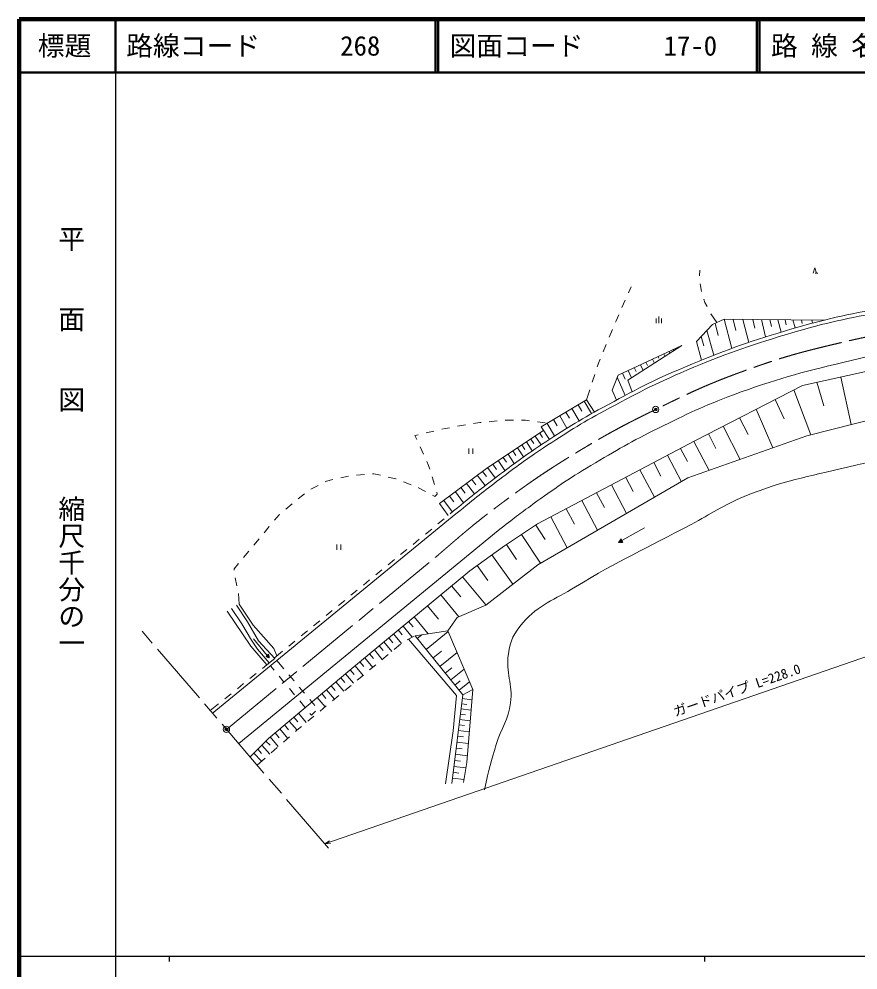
# Model space of a CAD drawing. Units: millimetres, scale not verified. Extents: x 40000 to 680000, y 20000 to 380000.
# Drawn here: x 40000 to 196626, y 202409 to 380000 of the extents above; entities that cross this region are included whole.
import ezdxf
from ezdxf.enums import TextEntityAlignment as Align

# ---------------------------------------------------------------- set-up
doc = ezdxf.new("R2010")
doc.units = ezdxf.units.MM
doc.header["$LTSCALE"] = 1000
doc.header["$PDMODE"] = 32
doc.header["$PDSIZE"] = 500
doc.linetypes.add('CHAIN', pattern=[18.5, 12, -1.5, 3.5, -1.5])
for name, color, linetype, lineweight in [('M-BGD', 7, 'Continuous', 13), ('M-BGD-OTRS1', 7, 'Continuous', 13), ('M-BMK', 2, 'CHAIN', 13), ('M-BMK-SRVR', 3, 'Continuous', 13), ('M-STR-HTXT', 7, 'Continuous', 13), ('M-TTL', 2, 'Continuous', 140), ('M-TTL-BAND', 7, 'Continuous', 25), ('M-TTL-LINE', 7, 'Continuous', 50), ('M-TTL-TXT', 7, 'Continuous', 13)]:
    doc.layers.add(name, color=color, linetype=linetype, lineweight=lineweight)
doc.layers.add('M-OTRS', color=6, linetype='Continuous')
doc.styles.add('@ＭＳ ゴシック', font='')
doc.styles.add('ＭＳ ゴシック', font='')
doc.styles.get('@ＭＳ ゴシック').set_extended_font_data('@MS Gothic')
doc.styles.get('ＭＳ ゴシック').set_extended_font_data('MS Gothic')

msp = doc.modelspace()

# ---------------------------------------------------------------- linework, layer by layer
at = {"layer": 'M-BGD'}
for p, q in [((167035, 332062), (167085, 333081)), ((188265, 332525), (188565, 333525)), ((188565, 333525), (188865, 332525)), ((189115, 332525), (188615, 332525)), ((167422, 329096), (167179, 330576)), ((153794, 328860), (154300, 329990)), ((152567, 326123), (153180, 327491)), ((168066, 327083), (167859, 327666)), ((168460, 326295), (168066, 327083)), ((151348, 323382), (151465, 323665)), ((151465, 323665), (151953, 324754)), ((158951, 323188), (158951, 324063)), ((159451, 323188), (159451, 324438)), ((159951, 323188), (159951, 324063)), ((170266, 323304), (169152, 324965)), ((169452, 322933), (171616, 323919)), ((171616, 323919), (190311, 323779)), ((171616, 323919), (173054, 318490)), ((173344, 323906), (173805, 321857)), ((175114, 323893), (176238, 319605)), ((176991, 323879), (177379, 322241)), ((178591, 323867), (179382, 320629)), ((180154, 323855), (180460, 322572)), ((181640, 323844), (182312, 321537)), ((183045, 323834), (183239, 322911)), ((184483, 323823), (184917, 322316)), ((186099, 323811), (186227, 323121)), ((188021, 323796), (188121, 323215)), ((150200, 320610), (150774, 321996)), ((166451, 319761), (169452, 322933)), ((168408, 321830), (169732, 317233)), ((169983, 323175), (170521, 320924)), ((167441, 316316), (166451, 319761)), ((167324, 320684), (167856, 318978)), ((149052, 317838), (149626, 319224)), ((151828, 313494), (163725, 319007)), ((163725, 319007), (153657, 312537)), ((161355, 317908), (161455, 317719)), ((162095, 318251), (162221, 318040)), ((148176, 315724), (148478, 316452)), ((158261, 316475), (158620, 315726)), ((159326, 316969), (159468, 316636)), ((160355, 317445), (160605, 317002)), ((147955, 315048), (148176, 315724)), ((153743, 314381), (154336, 312974)), ((154871, 314904), (155187, 314201)), ((156019, 315436), (156492, 314359)), ((157037, 315908), (157303, 315316)), ((186299, 311590), (198936, 314337)), ((147023, 312196), (147489, 313622)), ((150720, 310695), (151828, 313494)), ((151678, 313116), (153172, 309709)), ((152642, 313872), (153135, 312715)), ((193445, 313143), (195373, 304277)), ((153657, 312537), (154447, 310379)), ((166139, 301207), (186299, 311590)), ((188973, 312171), (190223, 307791)), ((145936, 308869), (146557, 310770)), ((151569, 308852), (150720, 310695)), ((184663, 310747), (187832, 302348)), ((137479, 303829), (145936, 308869)), ((143223, 307252), (144595, 304949)), ((144374, 307938), (145061, 306787)), ((145526, 308625), (146904, 306312)), ((145936, 308869), (147407, 306593)), ((181147, 308936), (182854, 305340)), ((140939, 305891), (142300, 303607)), ((142081, 306572), (142761, 305430)), ((174537, 305532), (176131, 302437)), ((177632, 307126), (180723, 299907)), ((187048, 302147), (201114, 305746)), ((119624, 303554), (120387, 303684)), ((121865, 303936), (123344, 304187)), ((124823, 304439), (126033, 304645)), ((126033, 304645), (126304, 304669)), ((127798, 304805), (129292, 304941)), ((130786, 305077), (130831, 305081)), ((130831, 305081), (132286, 305073)), ((133786, 305065), (134526, 305061)), ((134526, 305061), (135279, 304962)), ((136767, 304769), (138254, 304575)), ((139058, 301502), (137479, 303829)), ((138583, 304487), (139987, 302131)), ((139761, 305189), (140463, 304011)), ((171442, 303938), (174630, 297748)), ((113905, 302221), (114534, 302368)), ((114263, 301445), (113905, 302221)), ((115995, 302708), (117456, 303049)), ((118917, 303389), (119624, 303554)), ((127502, 296239), (137939, 303151)), ((136380, 302118), (137477, 300461)), ((137209, 302667), (137757, 301838)), ((164886, 294297), (187048, 302147)), ((168715, 302533), (170120, 299806)), ((133886, 300467), (134437, 299634)), ((134719, 301018), (135819, 299357)), ((135549, 301568), (136099, 300737)), ((136773, 285700), (166139, 301207)), ((165989, 301127), (168853, 295702)), ((115518, 298720), (114890, 300083)), ((123971, 299820), (123971, 298820)), ((124721, 298820), (124721, 299820)), ((131305, 298758), (132463, 297010)), ((132179, 299336), (132758, 298462)), ((133053, 299915), (134156, 298250)), ((161055, 298522), (163660, 293588)), ((163522, 299825), (164824, 297358)), ((116474, 296645), (116146, 297358)), ((116680, 295960), (116474, 296645)), ((128469, 296879), (129119, 295897)), ((129451, 297529), (130679, 295675)), ((130378, 298144), (130992, 297216)), ((158489, 297167), (159844, 294602)), ((103004, 294842), (104500, 294947)), ((105997, 295052), (106261, 295071)), ((106261, 295071), (107465, 294798)), ((118495, 289495), (127502, 296239)), ((126525, 295507), (127246, 294544)), ((127487, 296228), (128899, 294343)), ((155924, 295813), (158633, 290682)), ((97154, 293598), (97386, 293720)), ((97386, 293720), (98593, 293991)), ((100057, 294318), (101521, 294646)), ((108929, 294467), (110331, 294150)), ((110331, 294150), (110389, 294128)), ((111785, 293580), (113182, 293033)), ((117546, 293088), (117113, 294524)), ((123557, 293285), (125041, 291302)), ((124559, 294036), (125310, 293033)), ((125562, 294786), (127004, 292861)), ((136849, 278090), (164886, 294297)), ((153257, 294404), (154665, 291737)), ((92118, 290393), (93271, 291352)), ((94499, 292200), (95826, 292899)), ((114578, 292485), (114596, 292478)), ((114596, 292478), (115899, 291775)), ((117649, 290830), (118087, 291293)), ((118087, 291293), (117979, 291652)), ((121469, 291722), (123011, 289662)), ((122513, 292503), (123295, 291459)), ((147816, 291531), (149280, 288758)), ((150589, 292996), (153406, 287661)), ((117219, 291062), (117649, 290830)), ((120113, 287261), (118495, 289495)), ((119295, 290094), (120923, 287920)), ((120382, 290908), (121196, 289821)), ((145042, 290067), (147971, 284520)), ((89812, 288475), (90965, 289434)), ((120518, 287605), (121144, 288141)), ((142158, 288544), (143681, 285660)), ((76080, 250323), (121578, 287592)), ((87679, 286383), (88536, 287414)), ((88536, 287414), (88658, 287516)), ((118203, 285696), (119364, 286647)), ((139274, 287021), (142320, 281253)), ((81008, 244681), (129467, 284463)), ((85761, 284076), (86720, 285229)), ((115883, 283795), (117043, 284746)), ((130630, 281593), (136773, 285700)), ((136461, 285492), (138242, 282829)), ((156742, 284961), (152568, 282591)), ((83844, 281768), (84803, 282922)), ((113562, 281893), (114723, 282844)), ((133798, 283711), (137359, 278386)), ((152390, 282904), (151942, 282236)), ((152568, 282591), (151942, 282236)), ((152556, 282612), (151972, 282280)), ((152580, 282570), (151995, 282239)), ((152544, 282633), (152001, 282325)), ((152532, 282654), (152031, 282370)), ((152592, 282550), (152049, 282242)), ((152520, 282675), (152061, 282414)), ((152509, 282696), (152091, 282459)), ((152603, 282529), (152102, 282244)), ((152497, 282717), (152121, 282503)), ((152485, 282737), (152151, 282548)), ((152615, 282508), (152156, 282247)), ((152473, 282758), (152181, 282592)), ((152627, 282487), (152210, 282250)), ((152461, 282779), (152211, 282637)), ((152449, 282800), (152241, 282682)), ((152639, 282466), (152263, 282253)), ((152437, 282821), (152271, 282726)), ((152426, 282842), (152300, 282771)), ((152651, 282445), (152317, 282256)), ((152414, 282863), (152330, 282815)), ((152402, 282884), (152360, 282860)), ((152663, 282424), (152370, 282258)), ((152746, 282278), (152390, 282904)), ((152674, 282403), (152424, 282261)), ((152686, 282383), (152478, 282264)), ((152777, 282710), (152568, 282591)), ((81927, 279461), (82885, 280615)), ((99305, 281883), (99305, 280883)), ((100055, 280883), (100055, 281883)), ((111242, 279992), (112402, 280943)), ((124138, 276937), (130630, 281593)), ((131018, 281852), (132877, 279071)), ((151942, 282236), (152746, 282278)), ((152698, 282362), (152531, 282267)), ((152710, 282341), (152585, 282270)), ((152722, 282320), (152638, 282273)), ((152734, 282299), (152692, 282275)), ((108922, 278091), (110082, 279041)), ((128291, 279915), (132190, 274478)), ((80148, 277321), (80968, 278307)), ((80158, 277104), (80148, 277321)), ((106601, 276189), (107761, 277140)), ((125518, 277926), (127506, 275153)), ((127144, 270567), (136849, 278090)), ((80686, 274161), (80341, 275621)), ((101771, 258427), (124138, 276937)), ((122817, 275843), (127168, 270585)), ((104281, 274288), (105441, 275238)), ((120768, 274148), (122464, 272099)), ((81109, 270696), (80959, 272691)), ((101960, 272386), (103120, 273337)), ((118719, 272453), (122110, 268355)), ((82629, 267432), (80610, 270517)), ((83720, 266801), (81109, 270696)), ((99640, 270485), (100800, 271435)), ((116248, 270407), (118293, 267936)), ((121828, 268231), (127144, 270567)), ((78861, 269433), (83255, 262907)), ((79657, 269936), (81595, 267076)), ((97319, 268583), (98480, 269534)), ((113777, 268362), (116402, 265190)), ((120035, 265736), (121828, 268231)), ((81595, 267076), (83404, 264007)), ((84701, 263870), (82629, 267432)), ((87548, 262439), (83720, 266801)), ((94999, 266682), (96159, 267633)), ((111699, 266643), (113418, 264565)), ((112738, 267503), (113598, 266464)), ((92678, 264780), (93839, 265731)), ((109915, 265167), (111391, 263383)), ((110807, 265905), (111545, 265013)), ((112433, 264084), (113781, 264742)), ((120035, 265736), (113942, 264820)), ((113942, 264820), (122837, 253819)), ((114339, 264329), (115177, 265006)), ((115997, 262279), (120096, 265594)), ((124707, 254802), (120035, 265736)), ((83255, 262907), (86295, 259403)), ((83404, 264007), (84503, 262311)), ((83777, 264233), (86342, 261164)), ((87738, 260566), (84701, 263870)), ((90358, 262879), (91518, 263830)), ((107231, 262945), (107973, 262049)), ((108127, 263687), (109607, 261899)), ((109021, 264427), (109761, 263533)), ((110057, 262273), (111210, 263232)), ((121691, 253665), (112695, 264212)), ((84503, 262311), (86720, 259746)), ((86572, 261356), (86112, 260971)), ((86214, 261317), (86342, 261164)), ((86219, 261061), (86399, 260846)), ((86234, 261074), (86440, 260828)), ((86250, 261087), (86481, 260811)), ((86265, 261100), (86522, 260793)), ((86280, 261112), (86563, 260775)), ((86296, 261125), (86604, 260757)), ((86311, 261138), (86645, 260739)), ((86326, 261151), (86686, 260721)), ((86342, 261164), (86727, 260703)), ((86357, 261177), (86716, 260747)), ((86373, 261189), (86706, 260790)), ((86388, 261202), (86696, 260834)), ((86403, 261215), (86685, 260877)), ((86419, 261228), (86675, 260921)), ((86434, 261241), (86665, 260964)), ((86449, 261253), (86654, 261008)), ((86465, 261266), (86644, 261051)), ((86480, 261279), (86634, 261095)), ((86495, 261292), (86624, 261138)), ((86511, 261305), (86613, 261182)), ((86526, 261318), (86603, 261225)), ((86541, 261330), (86593, 261269)), ((86557, 261343), (86582, 261313)), ((86727, 260703), (86572, 261356)), ((88155, 261073), (87548, 262439)), ((87651, 260660), (89198, 261928)), ((105437, 261460), (106180, 260562)), ((106335, 262204), (107818, 260411)), ((107750, 260355), (108904, 261314)), ((117288, 260682), (118885, 261973)), ((118579, 259085), (121773, 261668)), ((85429, 258706), (86295, 259403)), ((86112, 260971), (86727, 260703)), ((86127, 260984), (86153, 260953)), ((86142, 260997), (86194, 260936)), ((86158, 261010), (86235, 260918)), ((86173, 261023), (86276, 260900)), ((86188, 261035), (86317, 260882)), ((86204, 261048), (86358, 260864)), ((86295, 259403), (87738, 260566)), ((103638, 259972), (104383, 259072)), ((104538, 260717), (106025, 258921)), ((105444, 258437), (106597, 259396)), ((83093, 256824), (84261, 257765)), ((86555, 245622), (101771, 258427)), ((100945, 257732), (102448, 255946)), ((101839, 258483), (102583, 257584)), ((102738, 259227), (104228, 257426)), ((119586, 257841), (120830, 258847)), ((120592, 256596), (123081, 258609)), ((80757, 254942), (81925, 255883)), ((99170, 256238), (100664, 254463)), ((100058, 256985), (100805, 256097)), ((103137, 256519), (104290, 257478)), ((121376, 255627), (122345, 256411)), ((122160, 254657), (124099, 256225)), ((78421, 253059), (79589, 254000)), ((96528, 254014), (97266, 253137)), ((97405, 254753), (98890, 252988)), ((98287, 255495), (99030, 254613)), ((100830, 254601), (101983, 255560)), ((122837, 253819), (124707, 254802)), ((123625, 241186), (124707, 254802)), ((95650, 253276), (97127, 251522)), ((98523, 252683), (99677, 253642)), ((122837, 253819), (120772, 237240)), ((121045, 247058), (121691, 253665)), ((122745, 253081), (124552, 252856)), ((75695, 250864), (77253, 252118)), ((96217, 250765), (97370, 251724)), ((122510, 251190), (124401, 250955)), ((122628, 252136), (123573, 252018)), ((90448, 248898), (91899, 247174)), ((91310, 249624), (92035, 248762)), ((92172, 250349), (93631, 248615)), ((93910, 248847), (95063, 249806)), ((122263, 249211), (124243, 248964)), ((122387, 250200), (123376, 250077)), ((88694, 247422), (90170, 245668)), ((89571, 248160), (90309, 247283)), ((91609, 246922), (91891, 247168)), ((91891, 247168), (92757, 247887)), ((119642, 237143), (121045, 247058)), ((122005, 247139), (124077, 246880)), ((122134, 248175), (123170, 248046)), ((83142, 242198), (86555, 245622)), ((86098, 245163), (86871, 244363)), ((86910, 245920), (88411, 244136)), ((87802, 246671), (88553, 245779)), ((89347, 244951), (90478, 245936)), ((121870, 246054), (122955, 245919)), ((84581, 243642), (85292, 242864)), ((85314, 244377), (86812, 242743)), ((87085, 242980), (88216, 243966)), ((121594, 243835), (122729, 243693)), ((121735, 244970), (123904, 244700)), ((83848, 242907), (85250, 241382)), ((84446, 240681), (85954, 241995)), ((121310, 241559), (122450, 241417)), ((121452, 242699), (123723, 242417)), ((121168, 240419), (123448, 240135)), ((122995, 237430), (123625, 241186)), ((120896, 238232), (123083, 237959)), ((121032, 239326), (122126, 239189))]:
    msp.add_line(p, q, dxfattribs=at)
for points, knots in [([(121144, 288141), (125031, 291310), (126075, 292164), (129332, 294615), (132489, 296991), (134248, 298342), (137550, 300513), (141916, 303383), (144388, 304971), (148985, 307458), (154893, 310654), (158224, 312446), (164413, 315058), (171550, 318069), (175659, 319528), (183074, 321768), (189662, 323758), (193448, 324601), (200220, 325825), (207767, 327189), (212057, 327727), (219713, 328179), (227257, 328625), (231514, 328583), (239060, 328179), (245434, 327839), (248979, 327273), (255311, 326471), (261384, 325702), (263369, 325389), (270816, 324197)], [0, 0, 0, 0, 1, 1, 1, 2, 2, 2, 3, 3, 3, 4, 4, 4, 5, 5, 5, 6, 6, 6, 7, 7, 7, 8, 8, 8, 9, 9, 9, 10, 10, 10, 10]), ([(121578, 287592), (125459, 290756), (126501, 291609), (129754, 294056), (132897, 296421), (134649, 297767), (137936, 299928), (142284, 302787), (144745, 304367), (149322, 306843), (155206, 310027), (158523, 311812), (164687, 314412), (171795, 317412), (175889, 318864), (183274, 321096), (189833, 323077), (193602, 323914), (200343, 325135), (207858, 326495), (212128, 327047), (219753, 327479), (227132, 327897), (231297, 327799), (238676, 327356), (245220, 326963), (248851, 326310), (255359, 325520), (261368, 324791), (263290, 324530), (270724, 323503)], [0, 0, 0, 0, 1, 1, 1, 2, 2, 2, 3, 3, 3, 4, 4, 4, 5, 5, 5, 6, 6, 6, 7, 7, 7, 8, 8, 8, 9, 9, 9, 10, 10, 10, 10]), ([(129467, 284463), (132508, 286877), (133365, 287514), (135928, 289384), (140026, 292374), (142383, 293981), (146730, 296594), (151572, 299505), (154307, 301121), (159379, 303609), (164752, 306244), (167768, 307752), (173382, 309824), (181268, 312736), (185848, 313952), (194018, 315935), (201424, 317733), (205684, 318352), (213263, 319152), (223299, 320211), (229023, 320359), (239092, 319697), (245411, 319282), (247700, 319074), (255207, 317937)], [0, 0, 0, 0, 1, 1, 1, 2, 2, 2, 3, 3, 3, 4, 4, 4, 5, 5, 5, 6, 6, 6, 7, 7, 7, 8, 8, 8, 8]), ([(335945, 287803), (335258, 287547), (334990, 287500), (334362, 287376), (332839, 287076), (331930, 287304), (330388, 287489), (327135, 287879), (325354, 288379), (322119, 288902), (317841, 289594), (315443, 289989), (311142, 290526), (306622, 291090), (304069, 291213), (299539, 291689), (295633, 292099), (293427, 292195), (289543, 292779), (286928, 293173), (285441, 293345), (282892, 294052), (280081, 294831), (278702, 295826), (276022, 296977), (274287, 297723), (273432, 298498), (271588, 298904), (269325, 299401), (267994, 299305), (265682, 299449), (263987, 299555), (263032, 299506), (261338, 299631), (258817, 299817), (257416, 300043), (254905, 300340), (252114, 300669), (250568, 301044), (247763, 301212), (241222, 301602), (237540, 301355), (230988, 301324), (226558, 301304), (224046, 301742), (219647, 301215), (209783, 300034), (204348, 298641), (194691, 296308), (187073, 294469), (182630, 293829), (175391, 290829), (171349, 289154), (169339, 287673), (165482, 285609), (157023, 281084), (152043, 278968), (143864, 273955), (139898, 271524), (137127, 270698), (134051, 267208), (132406, 265343), (131716, 263903), (131352, 261443), (130827, 257896), (132210, 255833), (131781, 252273), (131399, 249099), (130021, 247602), (129083, 244545), (128080, 241279), (127820, 240130), (126874, 236081)], [0, 0, 0, 0, 1, 1, 1, 2, 2, 2, 3, 3, 3, 4, 4, 4, 5, 5, 5, 6, 6, 6, 7, 7, 7, 8, 8, 8, 9, 9, 9, 10, 10, 10, 11, 11, 11, 12, 12, 12, 13, 13, 13, 14, 14, 14, 15, 15, 15, 16, 16, 16, 17, 17, 17, 18, 18, 18, 19, 19, 19, 20, 20, 20, 21, 21, 21, 22, 22, 22, 23, 23, 23, 24, 24, 24, 24])]:
    msp.add_open_spline(points, degree=3, knots=knots, dxfattribs=at)
at = {"layer": 'M-BGD-OTRS1'}
for p, q in [((88126, 260190), (89420, 258665)), ((87615, 258425), (86951, 259228)), ((90390, 257521), (91360, 256377)), ((89528, 256114), (88571, 257270)), ((91440, 253803), (90484, 254958)), ((92330, 255233), (93300, 254089)), ((93353, 251492), (92396, 252647)), ((94271, 252945), (95241, 251801)), ((95377, 250713), (94587, 250000)), ((94587, 250000), (94309, 250336))]:
    msp.add_line(p, q, dxfattribs=at)
at = {"layer": 'M-BMK'}
for p, q in [((78716, 247349), (118246, 279903)), ((97782, 225163), (62968, 265672))]:
    msp.add_line(p, q, dxfattribs=at)
msp.add_open_spline([(118246, 279903), (124096, 284944), (125787, 286387), (130906, 290175), (136241, 294124), (139356, 296181), (145034, 299618), (150285, 302796), (153347, 304387), (158858, 307089), (164841, 310023), (168217, 311667), (174475, 313957), (180763, 316257), (184361, 317392), (190872, 318952), (198355, 320745), (202602, 321664), (210254, 322469), (218872, 323375), (223752, 323528), (232417, 323450), (242857, 323356), (246615, 322795), (259058, 321271)], degree=3, knots=[0, 0, 0, 0, 1, 1, 1, 2, 2, 2, 3, 3, 3, 4, 4, 4, 5, 5, 5, 6, 6, 6, 7, 7, 7, 8, 8, 8, 8], dxfattribs=at)
at = {"layer": 'M-BMK-SRVR'}
for centre in [(158858, 307089), (78716, 247349)]:
    msp.add_circle(centre, 600, dxfattribs=at)
msp.add_point((158858, 307089), dxfattribs=at)
at = {"layer": 'M-OTRS'}
msp.add_point((78716, 247349), dxfattribs=at)
at = {"layer": 'M-STR-HTXT'}
for p, q in [((252200, 279680), (97113, 225942)), ((97113, 225942), (97976, 226506)), ((97113, 225942), (98140, 226033))]:
    msp.add_line(p, q, dxfattribs=at)
at = {"layer": 'M-TTL'}
for p, q in [((40000, 380000), (40000, 20000)), ((680000, 380000), (40000, 380000))]:
    msp.add_line(p, q, dxfattribs=at)
at = {"layer": 'M-TTL-BAND'}
for p, q in [((58000, 370000), (58000, 20000)), ((40000, 205000), (579000, 205000)), ((68000, 205000), (68000, 204000)), ((168000, 205000), (168000, 204000))]:
    msp.add_line(p, q, dxfattribs=at)
at = {"layer": 'M-TTL-LINE'}
for p, q in [((58000, 380000), (58000, 370000)), ((117750, 380000), (117750, 370000)), ((118250, 380000), (118250, 370000)), ((177750, 380000), (177750, 370000)), ((178250, 380000), (178250, 370000)), ((40000, 370000), (680000, 370000))]:
    msp.add_line(p, q, dxfattribs=at)

# ---------------------------------------------------------------- texts
at = {"layer": 'M-STR-HTXT', "style": 'ＭＳ ゴシック'}
msp.add_text('ガードパイプ L=228.0', height=1833, rotation=19.111, dxfattribs=at).set_placement((174493, 253284), align=Align.BOTTOM_CENTER)
at = {"layer": 'M-TTL-BAND', "style": '@ＭＳ ゴシック'}
for s, p in [('平\u3000\u3000面\u3000\u3000図', (49777, 306475)), ('縮尺千分の一', (49777, 261030))]:
    msp.add_text(s, height=3666, rotation=270, dxfattribs=at).set_placement(p, align=Align.MIDDLE_RIGHT)
at = {"layer": 'M-TTL-TXT', "style": 'ＭＳ ゴシック'}
msp.add_text('標題', height=3666, dxfattribs=at).set_placement((48500, 375000), align=Align.MIDDLE_CENTER)
for s, p in [('路線コード      268', (60000, 375000)), ('図面コード      17-0', (120380, 375000)), ('路 線 名      一般県道豊田三隅線', (180380, 375000))]:
    msp.add_text(s, height=3666, dxfattribs=at).set_placement(p, align=Align.MIDDLE_LEFT)

doc.saveas('drawing.dxf')
